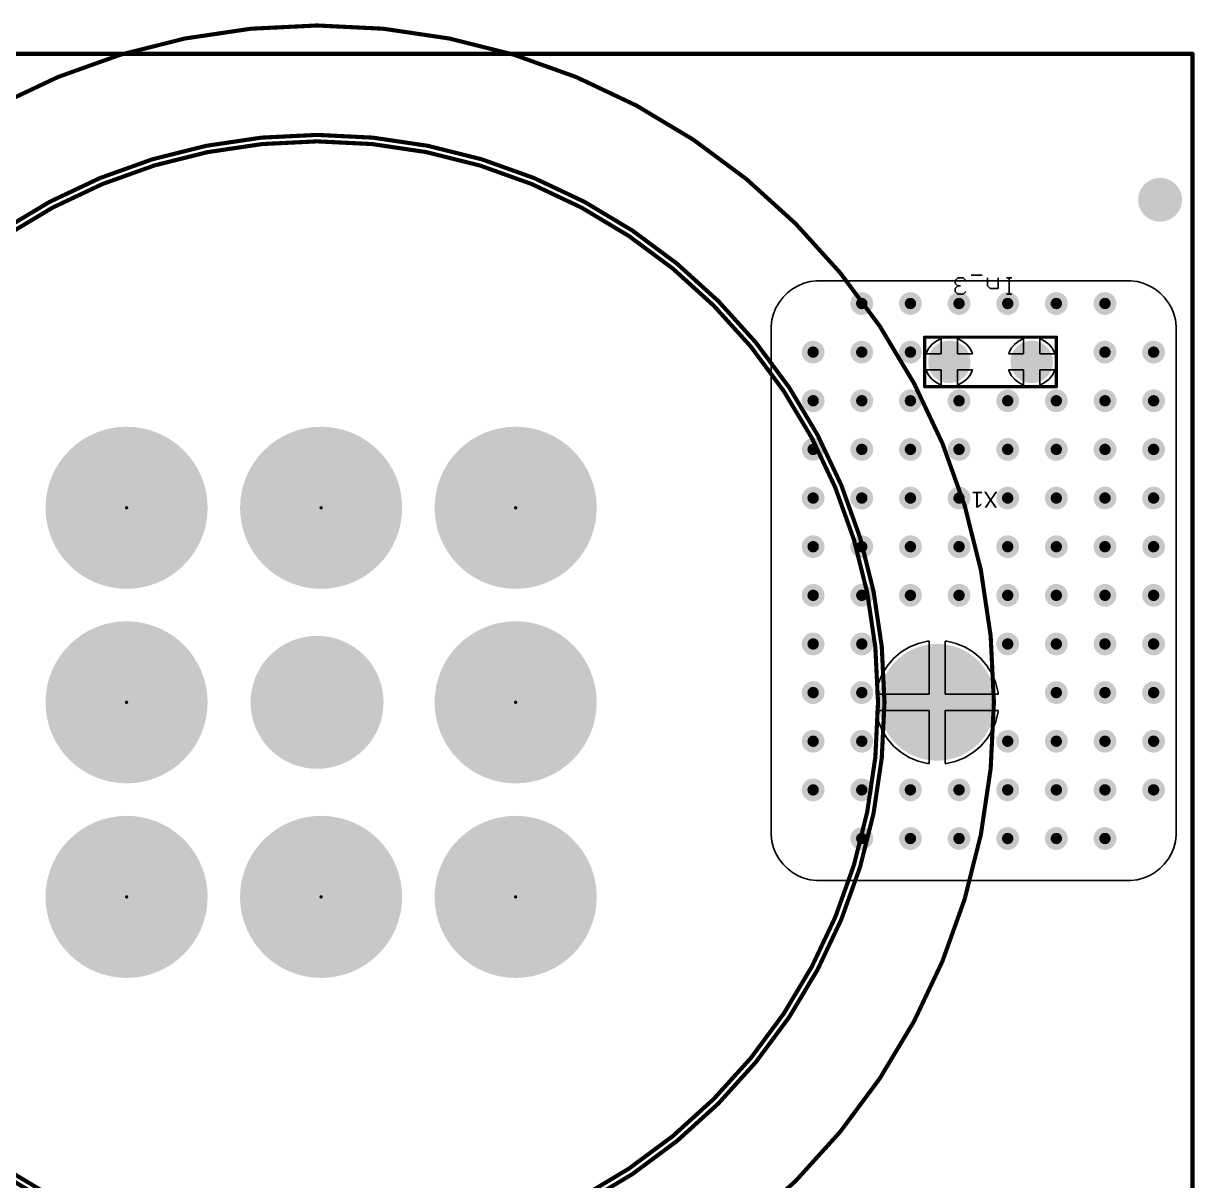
# Model space of a CAD drawing. Header units: millimetres. Extents: x 25 to 162, y 25 to 188.
# Drawn here: x 89.3 to 161.5, y 116.9 to 188.3 of the extents above; entities that cross this region are included whole.
import ezdxf

# ---------------------------------------------------------------- set-up
doc = ezdxf.new("R2010")
doc.units = ezdxf.units.MM
for name, color, linetype in [('BottomLayer', 5, 'Continuous'), ('BottomSolder', 6, 'Continuous'), ('Mechanical1', 6, 'Continuous'), ('Mechanical13', 56, 'Continuous'), ('Mechanical15', 56, 'Continuous'), ('MultiLayer', 9, 'Continuous'), ('PadHoleLayer', 156, 'Continuous'), ('TopLayer', 1, 'Continuous'), ('TopOverlay', 2, 'Continuous'), ('TopSolder', 216, 'Continuous'), ('ViaHoleLayer', 16, 'Continuous')]:
    doc.layers.add(name, color=color, linetype=linetype)

# ---------------------------------------------------------------- blocks, each defined once
blk = doc.blocks.new('63849_1___________154719_1__46')
at = {"layer": 'BottomLayer', "const_width": 1.206}
for points in [[(-0.603, 0, 1), (0.603, 0, 1)], [(4.477, 0, 1), (5.683, 0, 1)]]:
    blk.add_lwpolyline(points, format="xyb", close=True, dxfattribs=at)
at = {"layer": 'BottomSolder', "const_width": 1.308}
for points in [[(-0.654, 0, 1), (0.654, 0, 1)], [(4.426, 0, 1), (5.734, 0, 1)]]:
    blk.add_lwpolyline(points, format="xyb", close=True, dxfattribs=at)
at = {"layer": 'MultiLayer', "const_width": 1.206}
for points in [[(-0.603, 0, 1), (0.603, 0, 1)], [(4.477, 0, 1), (5.683, 0, 1)]]:
    blk.add_lwpolyline(points, format="xyb", close=True, dxfattribs=at)
at = {"layer": 'PadHoleLayer', "const_width": 0.75}
for points in [[(-0.375, 0, 1), (0.375, 0, 1)], [(4.705, 0, 1), (5.455, 0, 1)]]:
    blk.add_lwpolyline(points, format="xyb", close=True, dxfattribs=at)
at = {"layer": 'TopLayer', "const_width": 1.206}
for points in [[(-0.603, 0, 1), (0.603, 0, 1)], [(4.477, 0, 1), (5.683, 0, 1)]]:
    blk.add_lwpolyline(points, format="xyb", close=True, dxfattribs=at)
at = {"layer": 'TopOverlay', "const_width": 0.203}
for points in [[(6.604, 1.524), (-1.524, 1.524)], [(-1.524, 1.524), (-1.524, -1.524)], [(6.604, 1.524), (6.604, -1.524)], [(6.604, -1.524), (-1.524, -1.524)]]:
    blk.add_lwpolyline(points, dxfattribs=at)
at = {"layer": 'TopOverlay', "const_width": 0.102}
for points in [[(-1.575, 1.524, 1), (-1.473, 1.524, 1)], [(-1.575, 1.524, 1), (-1.473, 1.524, 1)], [(6.553, 1.524, 1), (6.655, 1.524, 1)], [(6.553, 1.524, 1), (6.655, 1.524, 1)], [(-1.575, -1.524, 1), (-1.473, -1.524, 1)], [(-1.575, -1.524, 1), (-1.473, -1.524, 1)], [(6.553, -1.524, 1), (6.655, -1.524, 1)], [(6.553, -1.524, 1), (6.655, -1.524, 1)]]:
    blk.add_lwpolyline(points, format="xyb", close=True, dxfattribs=at)
at = {"layer": 'TopSolder', "const_width": 1.308}
for points in [[(-0.654, 0, 1), (0.654, 0, 1)], [(4.426, 0, 1), (5.734, 0, 1)]]:
    blk.add_lwpolyline(points, format="xyb", close=True, dxfattribs=at)
blk = doc.blocks.new('DROSS__500_125_UH_30_A_AMAK_671111_034_52')
at = {"layer": 'BottomLayer'}
for points, const_width in [([(36.25, 0, 1), (40.25, 0, 1)], 4), ([(-1.75, 0, 1), (1.75, 0, 1)], 3.5)]:
    blk.add_lwpolyline(points, format="xyb", close=True, dxfattribs=dict(at, const_width=const_width))
at = {"layer": 'BottomSolder'}
for points, const_width in [([(25.949, 12, 1), (26.051, 12, 1)], 0.102), ([(37.949, 12, 1), (38.051, 12, 1)], 0.102), ([(49.949, 12, 1), (50.051, 12, 1)], 0.102), ([(36.199, 0, 1), (40.301, 0, 1)], 4.102), ([(-1.801, 0, 1), (1.801, 0, 1)], 3.602), ([(25.949, 0, 1), (26.051, 0, 1)], 0.102), ([(49.949, 0, 1), (50.051, 0, 1)], 0.102), ([(25.949, -12, 1), (26.051, -12, 1)], 0.102), ([(37.949, -12, 1), (38.051, -12, 1)], 0.102), ([(49.949, -12, 1), (50.051, -12, 1)], 0.102)]:
    blk.add_lwpolyline(points, format="xyb", close=True, dxfattribs=dict(at, const_width=const_width))
at = {"layer": 'Mechanical13'}
for points, const_width in [([(72.852, 0, 1), (3.648, 0, 1)], 0.254), ([(3.584, 0, 1), (3.711, 0, 1)], 0.127)]:
    blk.add_lwpolyline(points, format="xyb", close=True, dxfattribs=dict(at, const_width=const_width))
at = {"layer": 'Mechanical15'}
for points, const_width in [([(80, 0, 1), (-3.5, 0, 1)], 0.254), ([(-3.564, 0, 1), (-3.437, 0, 1)], 0.127)]:
    blk.add_lwpolyline(points, format="xyb", close=True, dxfattribs=dict(at, const_width=const_width))
at = {"layer": 'MultiLayer'}
for points, const_width in [([(36.25, 0, 1), (40.25, 0, 1)], 4), ([(-1.75, 0, 1), (1.75, 0, 1)], 3.5)]:
    blk.add_lwpolyline(points, format="xyb", close=True, dxfattribs=dict(at, const_width=const_width))
at = {"layer": 'PadHoleLayer'}
for points, const_width in [([(23.5, 12, 1), (28.5, 12, 1)], 5), ([(35.5, 12, 1), (40.5, 12, 1)], 5), ([(47.5, 12, 1), (52.5, 12, 1)], 5), ([(23.5, 0, 1), (28.5, 0, 1)], 5), ([(47.5, 0, 1), (52.5, 0, 1)], 5), ([(36.75, 0, 1), (39.75, 0, 1)], 3), ([(-1.25, 0, 1), (1.25, 0, 1)], 2.5), ([(23.5, -12, 1), (28.5, -12, 1)], 5), ([(35.5, -12, 1), (40.5, -12, 1)], 5), ([(47.5, -12, 1), (52.5, -12, 1)], 5)]:
    blk.add_lwpolyline(points, format="xyb", close=True, dxfattribs=dict(at, const_width=const_width))
at = {"layer": 'TopLayer'}
for points, const_width in [([(36.25, 0, 1), (40.25, 0, 1)], 4), ([(-1.75, 0, 1), (1.75, 0, 1)], 3.5)]:
    blk.add_lwpolyline(points, format="xyb", close=True, dxfattribs=dict(at, const_width=const_width))
at = {"layer": 'TopOverlay'}
for points, const_width in [([(73.251, 0, 1), (3.249, 0, 1)], 0.254), ([(3.186, 0, 1), (3.313, 0, 1)], 0.127)]:
    blk.add_lwpolyline(points, format="xyb", close=True, dxfattribs=dict(at, const_width=const_width))
at = {"layer": 'TopSolder'}
for points, const_width in [([(25.949, 12, 1), (26.051, 12, 1)], 0.102), ([(37.949, 12, 1), (38.051, 12, 1)], 0.102), ([(49.949, 12, 1), (50.051, 12, 1)], 0.102), ([(36.199, 0, 1), (40.301, 0, 1)], 4.102), ([(-1.801, 0, 1), (1.801, 0, 1)], 3.602), ([(25.949, 0, 1), (26.051, 0, 1)], 0.102), ([(49.949, 0, 1), (50.051, 0, 1)], 0.102), ([(25.949, -12, 1), (26.051, -12, 1)], 0.102), ([(37.949, -12, 1), (38.051, -12, 1)], 0.102), ([(49.949, -12, 1), (50.051, -12, 1)], 0.102)]:
    blk.add_lwpolyline(points, format="xyb", close=True, dxfattribs=dict(at, const_width=const_width))

msp = doc.modelspace()

# ---------------------------------------------------------------- linework, layer by layer
at = {"layer": 'BottomLayer'}
for p, q in [((136.73, 171.9), (137.07, 172.096)), ((137.07, 172.096), (137.434, 172.247)), ((137.434, 172.247), (137.813, 172.349)), ((137.813, 172.349), (138.203, 172.4)), ((138.203, 172.4), (138.4, 172.4)), ((138.4, 172.4), (157.4, 172.4)), ((157.4, 172.4), (157.4, 172.4)), ((157.4, 172.4), (157.4, 172.4)), ((157.4, 172.4), (157.597, 172.4)), ((157.597, 172.4), (157.987, 172.349)), ((157.987, 172.349), (158.366, 172.247)), ((158.366, 172.247), (158.73, 172.096)), ((158.73, 172.096), (159.07, 171.9)), ((135.9, 171.07), (136.14, 171.382)), ((136.14, 171.382), (136.418, 171.66)), ((136.418, 171.66), (136.73, 171.9)), ((159.07, 171.9), (159.382, 171.66)), ((159.382, 171.66), (159.66, 171.382)), ((159.66, 171.382), (159.9, 171.07)), ((135.553, 170.366), (135.704, 170.73)), ((135.704, 170.73), (135.9, 171.07)), ((159.9, 171.07), (160.096, 170.73)), ((160.096, 170.73), (160.247, 170.366)), ((135.4, 169.597), (135.451, 169.987)), ((135.451, 169.987), (135.553, 170.366)), ((160.247, 170.366), (160.349, 169.987)), ((160.349, 169.987), (160.4, 169.597)), ((135.4, 169.4), (135.4, 169.597)), ((135.4, 138.4), (135.4, 169.4)), ((135.4, 169.4), (135.4, 169.4)), ((135.4, 169.4), (135.4, 169.4)), ((160.4, 169.597), (160.4, 169.4)), ((160.4, 169.4), (160.4, 138.4)), ((135.4, 138.203), (135.4, 138.4)), ((135.451, 137.813), (135.4, 138.203)), ((160.4, 138.203), (160.349, 137.813)), ((160.4, 138.4), (160.4, 138.4)), ((160.4, 138.4), (160.4, 138.203)), ((135.553, 137.434), (135.451, 137.813)), ((135.704, 137.07), (135.553, 137.434)), ((160.247, 137.434), (160.096, 137.07)), ((160.349, 137.813), (160.247, 137.434)), ((135.9, 136.73), (135.704, 137.07)), ((136.14, 136.418), (135.9, 136.73)), ((159.9, 136.73), (159.66, 136.418)), ((160.096, 137.07), (159.9, 136.73)), ((136.418, 136.14), (136.14, 136.418)), ((136.73, 135.9), (136.418, 136.14)), ((137.07, 135.704), (136.73, 135.9)), ((159.07, 135.9), (158.73, 135.704)), ((159.382, 136.14), (159.07, 135.9)), ((159.66, 136.418), (159.382, 136.14)), ((137.434, 135.553), (137.07, 135.704)), ((137.813, 135.451), (137.434, 135.553)), ((138.203, 135.4), (137.813, 135.451)), ((138.4, 135.4), (138.203, 135.4)), ((157.4, 135.4), (138.4, 135.4)), ((138.4, 135.4), (138.4, 135.4)), ((157.597, 135.4), (157.4, 135.4)), ((157.987, 135.451), (157.597, 135.4)), ((158.366, 135.553), (157.987, 135.451)), ((158.73, 135.704), (158.366, 135.553))]:
    msp.add_line(p, q, dxfattribs=at)
for points, const_width in [([(158.775, 177.4, 1), (160.025, 177.4, 1)], 1.25), ([(140.7, 171, 1), (141.3, 171, 1)], 0.6), ([(143.7, 171, 1), (144.3, 171, 1)], 0.6), ([(146.7, 171, 1), (147.3, 171, 1)], 0.6), ([(149.7, 171, 1), (150.3, 171, 1)], 0.6), ([(152.7, 171, 1), (153.3, 171, 1)], 0.6), ([(155.7, 171, 1), (156.3, 171, 1)], 0.6), ([(137.7, 168, 1), (138.3, 168, 1)], 0.6), ([(140.7, 168, 1), (141.3, 168, 1)], 0.6), ([(143.7, 168, 1), (144.3, 168, 1)], 0.6), ([(155.7, 168, 1), (156.3, 168, 1)], 0.6), ([(158.7, 168, 1), (159.3, 168, 1)], 0.6), ([(137.7, 165, 1), (138.3, 165, 1)], 0.6), ([(140.7, 165, 1), (141.3, 165, 1)], 0.6), ([(143.7, 165, 1), (144.3, 165, 1)], 0.6), ([(146.7, 165, 1), (147.3, 165, 1)], 0.6), ([(149.7, 165, 1), (150.3, 165, 1)], 0.6), ([(152.7, 165, 1), (153.3, 165, 1)], 0.6), ([(155.7, 165, 1), (156.3, 165, 1)], 0.6), ([(158.7, 165, 1), (159.3, 165, 1)], 0.6), ([(137.7, 162, 1), (138.3, 162, 1)], 0.6), ([(140.7, 162, 1), (141.3, 162, 1)], 0.6), ([(143.7, 162, 1), (144.3, 162, 1)], 0.6), ([(146.7, 162, 1), (147.3, 162, 1)], 0.6), ([(149.7, 162, 1), (150.3, 162, 1)], 0.6), ([(152.7, 162, 1), (153.3, 162, 1)], 0.6), ([(155.7, 162, 1), (156.3, 162, 1)], 0.6), ([(158.7, 162, 1), (159.3, 162, 1)], 0.6), ([(137.7, 159, 1), (138.3, 159, 1)], 0.6), ([(140.7, 159, 1), (141.3, 159, 1)], 0.6), ([(143.7, 159, 1), (144.3, 159, 1)], 0.6), ([(146.7, 159, 1), (147.3, 159, 1)], 0.6), ([(149.7, 159, 1), (150.3, 159, 1)], 0.6), ([(152.7, 159, 1), (153.3, 159, 1)], 0.6), ([(155.7, 159, 1), (156.3, 159, 1)], 0.6), ([(158.7, 159, 1), (159.3, 159, 1)], 0.6), ([(137.7, 156, 1), (138.3, 156, 1)], 0.6), ([(140.7, 156, 1), (141.3, 156, 1)], 0.6), ([(143.7, 156, 1), (144.3, 156, 1)], 0.6), ([(146.7, 156, 1), (147.3, 156, 1)], 0.6), ([(149.7, 156, 1), (150.3, 156, 1)], 0.6), ([(152.7, 156, 1), (153.3, 156, 1)], 0.6), ([(155.7, 156, 1), (156.3, 156, 1)], 0.6), ([(158.7, 156, 1), (159.3, 156, 1)], 0.6), ([(137.7, 153, 1), (138.3, 153, 1)], 0.6), ([(140.7, 153, 1), (141.3, 153, 1)], 0.6), ([(143.7, 153, 1), (144.3, 153, 1)], 0.6), ([(146.7, 153, 1), (147.3, 153, 1)], 0.6), ([(149.7, 153, 1), (150.3, 153, 1)], 0.6), ([(152.7, 153, 1), (153.3, 153, 1)], 0.6), ([(155.7, 153, 1), (156.3, 153, 1)], 0.6), ([(158.7, 153, 1), (159.3, 153, 1)], 0.6), ([(137.7, 150, 1), (138.3, 150, 1)], 0.6), ([(140.7, 150, 1), (141.3, 150, 1)], 0.6), ([(149.7, 150, 1), (150.3, 150, 1)], 0.6), ([(152.7, 150, 1), (153.3, 150, 1)], 0.6), ([(155.7, 150, 1), (156.3, 150, 1)], 0.6), ([(158.7, 150, 1), (159.3, 150, 1)], 0.6), ([(137.7, 147, 1), (138.3, 147, 1)], 0.6), ([(140.7, 147, 1), (141.3, 147, 1)], 0.6), ([(152.7, 147, 1), (153.3, 147, 1)], 0.6), ([(155.7, 147, 1), (156.3, 147, 1)], 0.6), ([(158.7, 147, 1), (159.3, 147, 1)], 0.6), ([(137.7, 144, 1), (138.3, 144, 1)], 0.6), ([(140.7, 144, 1), (141.3, 144, 1)], 0.6), ([(149.7, 144, 1), (150.3, 144, 1)], 0.6), ([(152.7, 144, 1), (153.3, 144, 1)], 0.6), ([(155.7, 144, 1), (156.3, 144, 1)], 0.6), ([(158.7, 144, 1), (159.3, 144, 1)], 0.6), ([(137.7, 141, 1), (138.3, 141, 1)], 0.6), ([(140.7, 141, 1), (141.3, 141, 1)], 0.6), ([(143.7, 141, 1), (144.3, 141, 1)], 0.6), ([(146.7, 141, 1), (147.3, 141, 1)], 0.6), ([(149.7, 141, 1), (150.3, 141, 1)], 0.6), ([(152.7, 141, 1), (153.3, 141, 1)], 0.6), ([(155.7, 141, 1), (156.3, 141, 1)], 0.6), ([(158.7, 141, 1), (159.3, 141, 1)], 0.6), ([(140.7, 138, 1), (141.3, 138, 1)], 0.6), ([(143.7, 138, 1), (144.3, 138, 1)], 0.6), ([(146.7, 138, 1), (147.3, 138, 1)], 0.6), ([(149.7, 138, 1), (150.3, 138, 1)], 0.6), ([(152.7, 138, 1), (153.3, 138, 1)], 0.6), ([(155.7, 138, 1), (156.3, 138, 1)], 0.6)]:
    msp.add_lwpolyline(points, format="xyb", close=True, dxfattribs=dict(at, const_width=const_width))
at = {"layer": 'BottomSolder'}
for points, const_width in [([(158.724, 177.4, 1), (160.076, 177.4, 1)], 1.352), ([(140.649, 171, 1), (141.351, 171, 1)], 0.702), ([(143.649, 171, 1), (144.351, 171, 1)], 0.702), ([(146.649, 171, 1), (147.351, 171, 1)], 0.702), ([(149.649, 171, 1), (150.351, 171, 1)], 0.702), ([(152.649, 171, 1), (153.351, 171, 1)], 0.702), ([(155.649, 171, 1), (156.351, 171, 1)], 0.702), ([(137.649, 168, 1), (138.351, 168, 1)], 0.702), ([(140.649, 168, 1), (141.351, 168, 1)], 0.702), ([(143.649, 168, 1), (144.351, 168, 1)], 0.702), ([(155.649, 168, 1), (156.351, 168, 1)], 0.702), ([(158.649, 168, 1), (159.351, 168, 1)], 0.702), ([(137.649, 165, 1), (138.351, 165, 1)], 0.702), ([(140.649, 165, 1), (141.351, 165, 1)], 0.702), ([(143.649, 165, 1), (144.351, 165, 1)], 0.702), ([(146.649, 165, 1), (147.351, 165, 1)], 0.702), ([(149.649, 165, 1), (150.351, 165, 1)], 0.702), ([(152.649, 165, 1), (153.351, 165, 1)], 0.702), ([(155.649, 165, 1), (156.351, 165, 1)], 0.702), ([(158.649, 165, 1), (159.351, 165, 1)], 0.702), ([(137.649, 162, 1), (138.351, 162, 1)], 0.702), ([(140.649, 162, 1), (141.351, 162, 1)], 0.702), ([(143.649, 162, 1), (144.351, 162, 1)], 0.702), ([(146.649, 162, 1), (147.351, 162, 1)], 0.702), ([(149.649, 162, 1), (150.351, 162, 1)], 0.702), ([(152.649, 162, 1), (153.351, 162, 1)], 0.702), ([(155.649, 162, 1), (156.351, 162, 1)], 0.702), ([(158.649, 162, 1), (159.351, 162, 1)], 0.702), ([(137.649, 159, 1), (138.351, 159, 1)], 0.702), ([(140.649, 159, 1), (141.351, 159, 1)], 0.702), ([(143.649, 159, 1), (144.351, 159, 1)], 0.702), ([(146.649, 159, 1), (147.351, 159, 1)], 0.702), ([(149.649, 159, 1), (150.351, 159, 1)], 0.702), ([(152.649, 159, 1), (153.351, 159, 1)], 0.702), ([(155.649, 159, 1), (156.351, 159, 1)], 0.702), ([(158.649, 159, 1), (159.351, 159, 1)], 0.702), ([(137.649, 156, 1), (138.351, 156, 1)], 0.702), ([(140.649, 156, 1), (141.351, 156, 1)], 0.702), ([(143.649, 156, 1), (144.351, 156, 1)], 0.702), ([(146.649, 156, 1), (147.351, 156, 1)], 0.702), ([(149.649, 156, 1), (150.351, 156, 1)], 0.702), ([(152.649, 156, 1), (153.351, 156, 1)], 0.702), ([(155.649, 156, 1), (156.351, 156, 1)], 0.702), ([(158.649, 156, 1), (159.351, 156, 1)], 0.702), ([(137.649, 153, 1), (138.351, 153, 1)], 0.702), ([(140.649, 153, 1), (141.351, 153, 1)], 0.702), ([(143.649, 153, 1), (144.351, 153, 1)], 0.702), ([(146.649, 153, 1), (147.351, 153, 1)], 0.702), ([(149.649, 153, 1), (150.351, 153, 1)], 0.702), ([(152.649, 153, 1), (153.351, 153, 1)], 0.702), ([(155.649, 153, 1), (156.351, 153, 1)], 0.702), ([(158.649, 153, 1), (159.351, 153, 1)], 0.702), ([(137.649, 150, 1), (138.351, 150, 1)], 0.702), ([(140.649, 150, 1), (141.351, 150, 1)], 0.702), ([(149.649, 150, 1), (150.351, 150, 1)], 0.702), ([(152.649, 150, 1), (153.351, 150, 1)], 0.702), ([(155.649, 150, 1), (156.351, 150, 1)], 0.702), ([(158.649, 150, 1), (159.351, 150, 1)], 0.702), ([(137.649, 147, 1), (138.351, 147, 1)], 0.702), ([(140.649, 147, 1), (141.351, 147, 1)], 0.702), ([(152.649, 147, 1), (153.351, 147, 1)], 0.702), ([(155.649, 147, 1), (156.351, 147, 1)], 0.702), ([(158.649, 147, 1), (159.351, 147, 1)], 0.702), ([(137.649, 144, 1), (138.351, 144, 1)], 0.702), ([(140.649, 144, 1), (141.351, 144, 1)], 0.702), ([(149.649, 144, 1), (150.351, 144, 1)], 0.702), ([(152.649, 144, 1), (153.351, 144, 1)], 0.702), ([(155.649, 144, 1), (156.351, 144, 1)], 0.702), ([(158.649, 144, 1), (159.351, 144, 1)], 0.702), ([(137.649, 141, 1), (138.351, 141, 1)], 0.702), ([(140.649, 141, 1), (141.351, 141, 1)], 0.702), ([(143.649, 141, 1), (144.351, 141, 1)], 0.702), ([(146.649, 141, 1), (147.351, 141, 1)], 0.702), ([(149.649, 141, 1), (150.351, 141, 1)], 0.702), ([(152.649, 141, 1), (153.351, 141, 1)], 0.702), ([(155.649, 141, 1), (156.351, 141, 1)], 0.702), ([(158.649, 141, 1), (159.351, 141, 1)], 0.702), ([(140.649, 138, 1), (141.351, 138, 1)], 0.702), ([(143.649, 138, 1), (144.351, 138, 1)], 0.702), ([(146.649, 138, 1), (147.351, 138, 1)], 0.702), ([(149.649, 138, 1), (150.351, 138, 1)], 0.702), ([(152.649, 138, 1), (153.351, 138, 1)], 0.702), ([(155.649, 138, 1), (156.351, 138, 1)], 0.702)]:
    msp.add_lwpolyline(points, format="xyb", close=True, dxfattribs=dict(at, const_width=const_width))
at = {"layer": 'Mechanical1', "const_width": 0.254}
for points in [[(25.4, 186.4), (161.4, 186.4)], [(161.4, 30.4), (161.4, 186.4)]]:
    msp.add_lwpolyline(points, dxfattribs=at)
at = {"layer": 'Mechanical1', "const_width": 0.127}
msp.add_lwpolyline([(161.336, 186.4, 1), (161.463, 186.4, 1)], format="xyb", close=True, dxfattribs=at)
msp.add_lwpolyline([(161.336, 186.4, 1), (161.463, 186.4, 1)], format="xyb", close=True, dxfattribs=at)
at = {"layer": 'MultiLayer'}
for points, const_width in [([(158.775, 177.4, 1), (160.025, 177.4, 1)], 1.25), ([(140.7, 171, 1), (141.3, 171, 1)], 0.6), ([(143.7, 171, 1), (144.3, 171, 1)], 0.6), ([(146.7, 171, 1), (147.3, 171, 1)], 0.6), ([(149.7, 171, 1), (150.3, 171, 1)], 0.6), ([(152.7, 171, 1), (153.3, 171, 1)], 0.6), ([(155.7, 171, 1), (156.3, 171, 1)], 0.6), ([(137.7, 168, 1), (138.3, 168, 1)], 0.6), ([(140.7, 168, 1), (141.3, 168, 1)], 0.6), ([(143.7, 168, 1), (144.3, 168, 1)], 0.6), ([(155.7, 168, 1), (156.3, 168, 1)], 0.6), ([(158.7, 168, 1), (159.3, 168, 1)], 0.6), ([(137.7, 165, 1), (138.3, 165, 1)], 0.6), ([(140.7, 165, 1), (141.3, 165, 1)], 0.6), ([(143.7, 165, 1), (144.3, 165, 1)], 0.6), ([(146.7, 165, 1), (147.3, 165, 1)], 0.6), ([(149.7, 165, 1), (150.3, 165, 1)], 0.6), ([(152.7, 165, 1), (153.3, 165, 1)], 0.6), ([(155.7, 165, 1), (156.3, 165, 1)], 0.6), ([(158.7, 165, 1), (159.3, 165, 1)], 0.6), ([(137.7, 162, 1), (138.3, 162, 1)], 0.6), ([(140.7, 162, 1), (141.3, 162, 1)], 0.6), ([(143.7, 162, 1), (144.3, 162, 1)], 0.6), ([(146.7, 162, 1), (147.3, 162, 1)], 0.6), ([(149.7, 162, 1), (150.3, 162, 1)], 0.6), ([(152.7, 162, 1), (153.3, 162, 1)], 0.6), ([(155.7, 162, 1), (156.3, 162, 1)], 0.6), ([(158.7, 162, 1), (159.3, 162, 1)], 0.6), ([(137.7, 159, 1), (138.3, 159, 1)], 0.6), ([(140.7, 159, 1), (141.3, 159, 1)], 0.6), ([(143.7, 159, 1), (144.3, 159, 1)], 0.6), ([(146.7, 159, 1), (147.3, 159, 1)], 0.6), ([(149.7, 159, 1), (150.3, 159, 1)], 0.6), ([(152.7, 159, 1), (153.3, 159, 1)], 0.6), ([(155.7, 159, 1), (156.3, 159, 1)], 0.6), ([(158.7, 159, 1), (159.3, 159, 1)], 0.6), ([(137.7, 156, 1), (138.3, 156, 1)], 0.6), ([(140.7, 156, 1), (141.3, 156, 1)], 0.6), ([(143.7, 156, 1), (144.3, 156, 1)], 0.6), ([(146.7, 156, 1), (147.3, 156, 1)], 0.6), ([(149.7, 156, 1), (150.3, 156, 1)], 0.6), ([(152.7, 156, 1), (153.3, 156, 1)], 0.6), ([(155.7, 156, 1), (156.3, 156, 1)], 0.6), ([(158.7, 156, 1), (159.3, 156, 1)], 0.6), ([(137.7, 153, 1), (138.3, 153, 1)], 0.6), ([(140.7, 153, 1), (141.3, 153, 1)], 0.6), ([(143.7, 153, 1), (144.3, 153, 1)], 0.6), ([(146.7, 153, 1), (147.3, 153, 1)], 0.6), ([(149.7, 153, 1), (150.3, 153, 1)], 0.6), ([(152.7, 153, 1), (153.3, 153, 1)], 0.6), ([(155.7, 153, 1), (156.3, 153, 1)], 0.6), ([(158.7, 153, 1), (159.3, 153, 1)], 0.6), ([(137.7, 150, 1), (138.3, 150, 1)], 0.6), ([(140.7, 150, 1), (141.3, 150, 1)], 0.6), ([(149.7, 150, 1), (150.3, 150, 1)], 0.6), ([(152.7, 150, 1), (153.3, 150, 1)], 0.6), ([(155.7, 150, 1), (156.3, 150, 1)], 0.6), ([(158.7, 150, 1), (159.3, 150, 1)], 0.6), ([(137.7, 147, 1), (138.3, 147, 1)], 0.6), ([(140.7, 147, 1), (141.3, 147, 1)], 0.6), ([(152.7, 147, 1), (153.3, 147, 1)], 0.6), ([(155.7, 147, 1), (156.3, 147, 1)], 0.6), ([(158.7, 147, 1), (159.3, 147, 1)], 0.6), ([(137.7, 144, 1), (138.3, 144, 1)], 0.6), ([(140.7, 144, 1), (141.3, 144, 1)], 0.6), ([(149.7, 144, 1), (150.3, 144, 1)], 0.6), ([(152.7, 144, 1), (153.3, 144, 1)], 0.6), ([(155.7, 144, 1), (156.3, 144, 1)], 0.6), ([(158.7, 144, 1), (159.3, 144, 1)], 0.6), ([(137.7, 141, 1), (138.3, 141, 1)], 0.6), ([(140.7, 141, 1), (141.3, 141, 1)], 0.6), ([(143.7, 141, 1), (144.3, 141, 1)], 0.6), ([(146.7, 141, 1), (147.3, 141, 1)], 0.6), ([(149.7, 141, 1), (150.3, 141, 1)], 0.6), ([(152.7, 141, 1), (153.3, 141, 1)], 0.6), ([(155.7, 141, 1), (156.3, 141, 1)], 0.6), ([(158.7, 141, 1), (159.3, 141, 1)], 0.6), ([(140.7, 138, 1), (141.3, 138, 1)], 0.6), ([(143.7, 138, 1), (144.3, 138, 1)], 0.6), ([(146.7, 138, 1), (147.3, 138, 1)], 0.6), ([(149.7, 138, 1), (150.3, 138, 1)], 0.6), ([(152.7, 138, 1), (153.3, 138, 1)], 0.6), ([(155.7, 138, 1), (156.3, 138, 1)], 0.6)]:
    msp.add_lwpolyline(points, format="xyb", close=True, dxfattribs=dict(at, const_width=const_width))
at = {"layer": 'TopLayer'}
for p, q in [((136.73, 171.9), (137.07, 172.096)), ((137.07, 172.096), (137.434, 172.247)), ((137.434, 172.247), (137.813, 172.349)), ((137.813, 172.349), (138.203, 172.4)), ((138.203, 172.4), (138.4, 172.4)), ((138.4, 172.4), (157.4, 172.4)), ((157.4, 172.4), (157.4, 172.4)), ((157.4, 172.4), (157.4, 172.4)), ((157.4, 172.4), (157.597, 172.4)), ((157.597, 172.4), (157.987, 172.349)), ((157.987, 172.349), (158.366, 172.247)), ((158.366, 172.247), (158.73, 172.096)), ((158.73, 172.096), (159.07, 171.9)), ((135.9, 171.07), (136.14, 171.382)), ((136.14, 171.382), (136.418, 171.66)), ((136.418, 171.66), (136.73, 171.9)), ((159.07, 171.9), (159.382, 171.66)), ((159.382, 171.66), (159.66, 171.382)), ((159.66, 171.382), (159.9, 171.07)), ((135.553, 170.366), (135.704, 170.73)), ((135.704, 170.73), (135.9, 171.07)), ((159.9, 171.07), (160.096, 170.73)), ((160.096, 170.73), (160.247, 170.366)), ((135.4, 169.597), (135.451, 169.987)), ((135.451, 169.987), (135.553, 170.366)), ((160.247, 170.366), (160.349, 169.987)), ((160.349, 169.987), (160.4, 169.597)), ((135.4, 169.4), (135.4, 169.597)), ((135.4, 138.4), (135.4, 169.4)), ((160.4, 169.597), (160.4, 169.4)), ((160.4, 169.4), (160.4, 138.4)), ((145.33, 168.47), (145.141, 168.241)), ((145.559, 168.659), (145.33, 168.47)), ((145.821, 168.799), (145.559, 168.659)), ((145.9, 168.823), (145.821, 168.799)), ((145.9, 167.9), (145.9, 168.823)), ((146.979, 168.799), (146.9, 168.823)), ((146.9, 168.823), (146.9, 167.9)), ((147.241, 168.659), (146.979, 168.799)), ((147.47, 168.47), (147.241, 168.659)), ((147.659, 168.241), (147.47, 168.47)), ((150.41, 168.47), (150.221, 168.241)), ((150.639, 168.659), (150.41, 168.47)), ((150.901, 168.799), (150.639, 168.659)), ((150.98, 168.823), (150.901, 168.799)), ((150.98, 167.9), (150.98, 168.823)), ((152.059, 168.799), (151.98, 168.823)), ((151.98, 168.823), (151.98, 167.9)), ((152.321, 168.659), (152.059, 168.799)), ((152.55, 168.47), (152.321, 168.659)), ((152.739, 168.241), (152.55, 168.47)), ((145.001, 167.979), (144.977, 167.9)), ((144.977, 167.9), (145.9, 167.9)), ((145.141, 168.241), (145.001, 167.979)), ((146.9, 167.9), (147.823, 167.9)), ((147.799, 167.979), (147.659, 168.241)), ((147.823, 167.9), (147.799, 167.979)), ((150.081, 167.979), (150.057, 167.9)), ((150.057, 167.9), (150.98, 167.9)), ((150.221, 168.241), (150.081, 167.979)), ((151.98, 167.9), (152.903, 167.9)), ((152.879, 167.979), (152.739, 168.241)), ((152.903, 167.9), (152.879, 167.979)), ((145.9, 166.9), (144.977, 166.9)), ((144.977, 166.9), (145.001, 166.821)), ((145.9, 165.977), (145.9, 166.9)), ((147.823, 166.9), (146.9, 166.9)), ((146.9, 166.9), (146.9, 165.977)), ((147.799, 166.821), (147.823, 166.9)), ((150.98, 166.9), (150.057, 166.9)), ((150.057, 166.9), (150.081, 166.821)), ((150.98, 165.977), (150.98, 166.9)), ((152.903, 166.9), (151.98, 166.9)), ((151.98, 166.9), (151.98, 165.977)), ((152.879, 166.821), (152.903, 166.9)), ((145.001, 166.821), (145.141, 166.559)), ((145.141, 166.559), (145.33, 166.33)), ((145.33, 166.33), (145.559, 166.141)), ((147.241, 166.141), (147.47, 166.33)), ((147.47, 166.33), (147.659, 166.559)), ((147.659, 166.559), (147.799, 166.821)), ((150.081, 166.821), (150.221, 166.559)), ((150.221, 166.559), (150.41, 166.33)), ((150.41, 166.33), (150.639, 166.141)), ((152.321, 166.141), (152.55, 166.33)), ((152.55, 166.33), (152.739, 166.559)), ((152.739, 166.559), (152.879, 166.821)), ((145.559, 166.141), (145.821, 166.001)), ((145.821, 166.001), (145.9, 165.977)), ((146.9, 165.977), (146.979, 166.001)), ((146.979, 166.001), (147.241, 166.141)), ((150.639, 166.141), (150.901, 166.001)), ((150.901, 166.001), (150.98, 165.977)), ((151.98, 165.977), (152.059, 166.001)), ((152.059, 166.001), (152.321, 166.141)), ((143.92, 149.796), (143.41, 149.484)), ((144.472, 150.025), (143.92, 149.796)), ((145.054, 150.165), (144.472, 150.025)), ((145.15, 150.172), (145.054, 150.165)), ((145.15, 146.9), (145.15, 150.172)), ((146.246, 150.165), (146.15, 150.172)), ((146.15, 150.172), (146.15, 146.9)), ((146.828, 150.025), (146.246, 150.165)), ((147.381, 149.796), (146.828, 150.025)), ((147.89, 149.484), (147.381, 149.796)), ((142.955, 149.095), (142.566, 148.64)), ((143.41, 149.484), (142.955, 149.095)), ((148.345, 149.095), (147.89, 149.484)), ((148.734, 148.64), (148.345, 149.095)), ((142.254, 148.13), (142.025, 147.578)), ((142.566, 148.64), (142.254, 148.13)), ((149.046, 148.13), (148.734, 148.64)), ((149.275, 147.578), (149.046, 148.13)), ((142.025, 147.578), (141.885, 146.996)), ((149.415, 146.996), (149.275, 147.578)), ((141.885, 146.996), (141.878, 146.9)), ((141.878, 146.9), (145.15, 146.9)), ((146.15, 146.9), (149.422, 146.9)), ((149.422, 146.9), (149.415, 146.996)), ((145.15, 145.9), (141.878, 145.9)), ((141.878, 145.9), (141.885, 145.804)), ((141.885, 145.804), (142.025, 145.222)), ((142.025, 145.222), (142.254, 144.669)), ((145.15, 142.628), (145.15, 145.9)), ((149.422, 145.9), (146.15, 145.9)), ((146.15, 145.9), (146.15, 142.628)), ((149.046, 144.669), (149.275, 145.222)), ((149.275, 145.222), (149.415, 145.804)), ((149.415, 145.804), (149.422, 145.9)), ((142.254, 144.669), (142.566, 144.16)), ((148.734, 144.16), (149.046, 144.669)), ((142.566, 144.16), (142.955, 143.705)), ((148.345, 143.705), (148.734, 144.16)), ((142.955, 143.705), (143.41, 143.316)), ((143.41, 143.316), (143.92, 143.004)), ((147.381, 143.004), (147.89, 143.316)), ((147.89, 143.316), (148.345, 143.705)), ((143.92, 143.004), (144.472, 142.775)), ((144.472, 142.775), (145.054, 142.635)), ((145.054, 142.635), (145.15, 142.628)), ((146.15, 142.628), (146.246, 142.635)), ((146.246, 142.635), (146.828, 142.775)), ((146.828, 142.775), (147.381, 143.004)), ((135.4, 138.203), (135.4, 138.4)), ((135.451, 137.813), (135.4, 138.203)), ((160.4, 138.203), (160.349, 137.813)), ((160.4, 138.4), (160.4, 138.4)), ((160.4, 138.4), (160.4, 138.203)), ((135.553, 137.434), (135.451, 137.813)), ((135.704, 137.07), (135.553, 137.434)), ((160.247, 137.434), (160.096, 137.07)), ((160.349, 137.813), (160.247, 137.434)), ((135.9, 136.73), (135.704, 137.07)), ((136.14, 136.418), (135.9, 136.73)), ((159.9, 136.73), (159.66, 136.418)), ((160.096, 137.07), (159.9, 136.73)), ((136.418, 136.14), (136.14, 136.418)), ((136.73, 135.9), (136.418, 136.14)), ((137.07, 135.704), (136.73, 135.9)), ((159.07, 135.9), (158.73, 135.704)), ((159.382, 136.14), (159.07, 135.9)), ((159.66, 136.418), (159.382, 136.14)), ((137.434, 135.553), (137.07, 135.704)), ((137.813, 135.451), (137.434, 135.553)), ((138.203, 135.4), (137.813, 135.451)), ((138.4, 135.4), (138.203, 135.4)), ((157.4, 135.4), (138.4, 135.4)), ((138.4, 135.4), (138.4, 135.4)), ((157.597, 135.4), (157.4, 135.4)), ((157.987, 135.451), (157.597, 135.4)), ((158.366, 135.553), (157.987, 135.451)), ((158.73, 135.704), (158.366, 135.553))]:
    msp.add_line(p, q, dxfattribs=at)
for points, const_width in [([(158.775, 177.4, 1), (160.025, 177.4, 1)], 1.25), ([(140.7, 171, 1), (141.3, 171, 1)], 0.6), ([(143.7, 171, 1), (144.3, 171, 1)], 0.6), ([(146.7, 171, 1), (147.3, 171, 1)], 0.6), ([(149.7, 171, 1), (150.3, 171, 1)], 0.6), ([(152.7, 171, 1), (153.3, 171, 1)], 0.6), ([(155.7, 171, 1), (156.3, 171, 1)], 0.6), ([(137.7, 168, 1), (138.3, 168, 1)], 0.6), ([(140.7, 168, 1), (141.3, 168, 1)], 0.6), ([(143.7, 168, 1), (144.3, 168, 1)], 0.6), ([(155.7, 168, 1), (156.3, 168, 1)], 0.6), ([(158.7, 168, 1), (159.3, 168, 1)], 0.6), ([(137.7, 165, 1), (138.3, 165, 1)], 0.6), ([(140.7, 165, 1), (141.3, 165, 1)], 0.6), ([(143.7, 165, 1), (144.3, 165, 1)], 0.6), ([(146.7, 165, 1), (147.3, 165, 1)], 0.6), ([(149.7, 165, 1), (150.3, 165, 1)], 0.6), ([(152.7, 165, 1), (153.3, 165, 1)], 0.6), ([(155.7, 165, 1), (156.3, 165, 1)], 0.6), ([(158.7, 165, 1), (159.3, 165, 1)], 0.6), ([(137.7, 162, 1), (138.3, 162, 1)], 0.6), ([(140.7, 162, 1), (141.3, 162, 1)], 0.6), ([(143.7, 162, 1), (144.3, 162, 1)], 0.6), ([(146.7, 162, 1), (147.3, 162, 1)], 0.6), ([(149.7, 162, 1), (150.3, 162, 1)], 0.6), ([(152.7, 162, 1), (153.3, 162, 1)], 0.6), ([(155.7, 162, 1), (156.3, 162, 1)], 0.6), ([(158.7, 162, 1), (159.3, 162, 1)], 0.6), ([(137.7, 159, 1), (138.3, 159, 1)], 0.6), ([(140.7, 159, 1), (141.3, 159, 1)], 0.6), ([(143.7, 159, 1), (144.3, 159, 1)], 0.6), ([(146.7, 159, 1), (147.3, 159, 1)], 0.6), ([(149.7, 159, 1), (150.3, 159, 1)], 0.6), ([(152.7, 159, 1), (153.3, 159, 1)], 0.6), ([(155.7, 159, 1), (156.3, 159, 1)], 0.6), ([(158.7, 159, 1), (159.3, 159, 1)], 0.6), ([(137.7, 156, 1), (138.3, 156, 1)], 0.6), ([(140.7, 156, 1), (141.3, 156, 1)], 0.6), ([(143.7, 156, 1), (144.3, 156, 1)], 0.6), ([(146.7, 156, 1), (147.3, 156, 1)], 0.6), ([(149.7, 156, 1), (150.3, 156, 1)], 0.6), ([(152.7, 156, 1), (153.3, 156, 1)], 0.6), ([(155.7, 156, 1), (156.3, 156, 1)], 0.6), ([(158.7, 156, 1), (159.3, 156, 1)], 0.6), ([(137.7, 153, 1), (138.3, 153, 1)], 0.6), ([(140.7, 153, 1), (141.3, 153, 1)], 0.6), ([(143.7, 153, 1), (144.3, 153, 1)], 0.6), ([(146.7, 153, 1), (147.3, 153, 1)], 0.6), ([(149.7, 153, 1), (150.3, 153, 1)], 0.6), ([(152.7, 153, 1), (153.3, 153, 1)], 0.6), ([(155.7, 153, 1), (156.3, 153, 1)], 0.6), ([(158.7, 153, 1), (159.3, 153, 1)], 0.6), ([(137.7, 150, 1), (138.3, 150, 1)], 0.6), ([(140.7, 150, 1), (141.3, 150, 1)], 0.6), ([(149.7, 150, 1), (150.3, 150, 1)], 0.6), ([(152.7, 150, 1), (153.3, 150, 1)], 0.6), ([(155.7, 150, 1), (156.3, 150, 1)], 0.6), ([(158.7, 150, 1), (159.3, 150, 1)], 0.6), ([(137.7, 147, 1), (138.3, 147, 1)], 0.6), ([(140.7, 147, 1), (141.3, 147, 1)], 0.6), ([(152.7, 147, 1), (153.3, 147, 1)], 0.6), ([(155.7, 147, 1), (156.3, 147, 1)], 0.6), ([(158.7, 147, 1), (159.3, 147, 1)], 0.6), ([(137.7, 144, 1), (138.3, 144, 1)], 0.6), ([(140.7, 144, 1), (141.3, 144, 1)], 0.6), ([(149.7, 144, 1), (150.3, 144, 1)], 0.6), ([(152.7, 144, 1), (153.3, 144, 1)], 0.6), ([(155.7, 144, 1), (156.3, 144, 1)], 0.6), ([(158.7, 144, 1), (159.3, 144, 1)], 0.6), ([(137.7, 141, 1), (138.3, 141, 1)], 0.6), ([(140.7, 141, 1), (141.3, 141, 1)], 0.6), ([(143.7, 141, 1), (144.3, 141, 1)], 0.6), ([(146.7, 141, 1), (147.3, 141, 1)], 0.6), ([(149.7, 141, 1), (150.3, 141, 1)], 0.6), ([(152.7, 141, 1), (153.3, 141, 1)], 0.6), ([(155.7, 141, 1), (156.3, 141, 1)], 0.6), ([(158.7, 141, 1), (159.3, 141, 1)], 0.6), ([(140.7, 138, 1), (141.3, 138, 1)], 0.6), ([(143.7, 138, 1), (144.3, 138, 1)], 0.6), ([(146.7, 138, 1), (147.3, 138, 1)], 0.6), ([(149.7, 138, 1), (150.3, 138, 1)], 0.6), ([(152.7, 138, 1), (153.3, 138, 1)], 0.6), ([(155.7, 138, 1), (156.3, 138, 1)], 0.6)]:
    msp.add_lwpolyline(points, format="xyb", close=True, dxfattribs=dict(at, const_width=const_width))
at = {"layer": 'TopOverlay'}
for p, q in [((148.417, 172.75), (147.751, 172.75)), ((146.751, 172.417), (146.918, 172.583)), ((146.751, 172.25), (146.751, 172.417)), ((146.918, 172.084), (146.751, 172.25)), ((146.751, 171.917), (146.918, 172.084)), ((146.918, 172.583), (147.251, 172.583)), ((146.918, 172.084), (147.084, 172.084)), ((147.084, 172.084), (146.918, 172.084)), ((147.251, 172.583), (147.418, 172.417)), ((148.75, 172.084), (148.75, 172.583)), ((148.917, 171.917), (148.75, 172.084)), ((149.417, 172.583), (149.417, 171.917)), ((150.25, 172.583), (149.917, 172.583)), ((150.083, 171.584), (150.083, 172.583)), ((150.083, 172.583), (150.25, 172.583)), ((146.751, 171.75), (146.751, 171.917)), ((146.918, 171.584), (146.751, 171.75)), ((147.251, 171.584), (146.918, 171.584)), ((147.418, 171.75), (147.251, 171.584)), ((149.417, 171.917), (148.917, 171.917)), ((150.25, 171.584), (149.917, 171.584)), ((149.917, 171.584), (150.083, 171.584))]:
    msp.add_line(p, q, dxfattribs=at)
at = {"layer": 'TopSolder'}
for points, const_width in [([(158.724, 177.4, 1), (160.076, 177.4, 1)], 1.352), ([(140.649, 171, 1), (141.351, 171, 1)], 0.702), ([(143.649, 171, 1), (144.351, 171, 1)], 0.702), ([(146.649, 171, 1), (147.351, 171, 1)], 0.702), ([(149.649, 171, 1), (150.351, 171, 1)], 0.702), ([(152.649, 171, 1), (153.351, 171, 1)], 0.702), ([(155.649, 171, 1), (156.351, 171, 1)], 0.702), ([(137.649, 168, 1), (138.351, 168, 1)], 0.702), ([(140.649, 168, 1), (141.351, 168, 1)], 0.702), ([(143.649, 168, 1), (144.351, 168, 1)], 0.702), ([(155.649, 168, 1), (156.351, 168, 1)], 0.702), ([(158.649, 168, 1), (159.351, 168, 1)], 0.702), ([(137.649, 165, 1), (138.351, 165, 1)], 0.702), ([(140.649, 165, 1), (141.351, 165, 1)], 0.702), ([(143.649, 165, 1), (144.351, 165, 1)], 0.702), ([(146.649, 165, 1), (147.351, 165, 1)], 0.702), ([(149.649, 165, 1), (150.351, 165, 1)], 0.702), ([(152.649, 165, 1), (153.351, 165, 1)], 0.702), ([(155.649, 165, 1), (156.351, 165, 1)], 0.702), ([(158.649, 165, 1), (159.351, 165, 1)], 0.702), ([(137.649, 162, 1), (138.351, 162, 1)], 0.702), ([(140.649, 162, 1), (141.351, 162, 1)], 0.702), ([(143.649, 162, 1), (144.351, 162, 1)], 0.702), ([(146.649, 162, 1), (147.351, 162, 1)], 0.702), ([(149.649, 162, 1), (150.351, 162, 1)], 0.702), ([(152.649, 162, 1), (153.351, 162, 1)], 0.702), ([(155.649, 162, 1), (156.351, 162, 1)], 0.702), ([(158.649, 162, 1), (159.351, 162, 1)], 0.702), ([(137.649, 159, 1), (138.351, 159, 1)], 0.702), ([(140.649, 159, 1), (141.351, 159, 1)], 0.702), ([(143.649, 159, 1), (144.351, 159, 1)], 0.702), ([(146.649, 159, 1), (147.351, 159, 1)], 0.702), ([(149.649, 159, 1), (150.351, 159, 1)], 0.702), ([(152.649, 159, 1), (153.351, 159, 1)], 0.702), ([(155.649, 159, 1), (156.351, 159, 1)], 0.702), ([(158.649, 159, 1), (159.351, 159, 1)], 0.702), ([(137.649, 156, 1), (138.351, 156, 1)], 0.702), ([(140.649, 156, 1), (141.351, 156, 1)], 0.702), ([(143.649, 156, 1), (144.351, 156, 1)], 0.702), ([(146.649, 156, 1), (147.351, 156, 1)], 0.702), ([(149.649, 156, 1), (150.351, 156, 1)], 0.702), ([(152.649, 156, 1), (153.351, 156, 1)], 0.702), ([(155.649, 156, 1), (156.351, 156, 1)], 0.702), ([(158.649, 156, 1), (159.351, 156, 1)], 0.702), ([(137.649, 153, 1), (138.351, 153, 1)], 0.702), ([(140.649, 153, 1), (141.351, 153, 1)], 0.702), ([(143.649, 153, 1), (144.351, 153, 1)], 0.702), ([(146.649, 153, 1), (147.351, 153, 1)], 0.702), ([(149.649, 153, 1), (150.351, 153, 1)], 0.702), ([(152.649, 153, 1), (153.351, 153, 1)], 0.702), ([(155.649, 153, 1), (156.351, 153, 1)], 0.702), ([(158.649, 153, 1), (159.351, 153, 1)], 0.702), ([(137.649, 150, 1), (138.351, 150, 1)], 0.702), ([(140.649, 150, 1), (141.351, 150, 1)], 0.702), ([(149.649, 150, 1), (150.351, 150, 1)], 0.702), ([(152.649, 150, 1), (153.351, 150, 1)], 0.702), ([(155.649, 150, 1), (156.351, 150, 1)], 0.702), ([(158.649, 150, 1), (159.351, 150, 1)], 0.702), ([(137.649, 147, 1), (138.351, 147, 1)], 0.702), ([(140.649, 147, 1), (141.351, 147, 1)], 0.702), ([(152.649, 147, 1), (153.351, 147, 1)], 0.702), ([(155.649, 147, 1), (156.351, 147, 1)], 0.702), ([(158.649, 147, 1), (159.351, 147, 1)], 0.702), ([(137.649, 144, 1), (138.351, 144, 1)], 0.702), ([(140.649, 144, 1), (141.351, 144, 1)], 0.702), ([(149.649, 144, 1), (150.351, 144, 1)], 0.702), ([(152.649, 144, 1), (153.351, 144, 1)], 0.702), ([(155.649, 144, 1), (156.351, 144, 1)], 0.702), ([(158.649, 144, 1), (159.351, 144, 1)], 0.702), ([(137.649, 141, 1), (138.351, 141, 1)], 0.702), ([(140.649, 141, 1), (141.351, 141, 1)], 0.702), ([(143.649, 141, 1), (144.351, 141, 1)], 0.702), ([(146.649, 141, 1), (147.351, 141, 1)], 0.702), ([(149.649, 141, 1), (150.351, 141, 1)], 0.702), ([(152.649, 141, 1), (153.351, 141, 1)], 0.702), ([(155.649, 141, 1), (156.351, 141, 1)], 0.702), ([(158.649, 141, 1), (159.351, 141, 1)], 0.702), ([(140.649, 138, 1), (141.351, 138, 1)], 0.702), ([(143.649, 138, 1), (144.351, 138, 1)], 0.702), ([(146.649, 138, 1), (147.351, 138, 1)], 0.702), ([(149.649, 138, 1), (150.351, 138, 1)], 0.702), ([(152.649, 138, 1), (153.351, 138, 1)], 0.702), ([(155.649, 138, 1), (156.351, 138, 1)], 0.702)]:
    msp.add_lwpolyline(points, format="xyb", close=True, dxfattribs=dict(at, const_width=const_width))
at = {"layer": 'ViaHoleLayer'}
for points, const_width in [([(158.775, 177.4, 1), (160.025, 177.4, 1)], 1.25), ([(140.825, 171, 1), (141.175, 171, 1)], 0.35), ([(143.825, 171, 1), (144.175, 171, 1)], 0.35), ([(146.825, 171, 1), (147.175, 171, 1)], 0.35), ([(149.825, 171, 1), (150.175, 171, 1)], 0.35), ([(152.825, 171, 1), (153.175, 171, 1)], 0.35), ([(155.825, 171, 1), (156.175, 171, 1)], 0.35), ([(137.825, 168, 1), (138.175, 168, 1)], 0.35), ([(140.825, 168, 1), (141.175, 168, 1)], 0.35), ([(143.825, 168, 1), (144.175, 168, 1)], 0.35), ([(155.825, 168, 1), (156.175, 168, 1)], 0.35), ([(158.825, 168, 1), (159.175, 168, 1)], 0.35), ([(137.825, 165, 1), (138.175, 165, 1)], 0.35), ([(140.825, 165, 1), (141.175, 165, 1)], 0.35), ([(143.825, 165, 1), (144.175, 165, 1)], 0.35), ([(146.825, 165, 1), (147.175, 165, 1)], 0.35), ([(149.825, 165, 1), (150.175, 165, 1)], 0.35), ([(152.825, 165, 1), (153.175, 165, 1)], 0.35), ([(155.825, 165, 1), (156.175, 165, 1)], 0.35), ([(158.825, 165, 1), (159.175, 165, 1)], 0.35), ([(137.825, 162, 1), (138.175, 162, 1)], 0.35), ([(140.825, 162, 1), (141.175, 162, 1)], 0.35), ([(143.825, 162, 1), (144.175, 162, 1)], 0.35), ([(146.825, 162, 1), (147.175, 162, 1)], 0.35), ([(149.825, 162, 1), (150.175, 162, 1)], 0.35), ([(152.825, 162, 1), (153.175, 162, 1)], 0.35), ([(155.825, 162, 1), (156.175, 162, 1)], 0.35), ([(158.825, 162, 1), (159.175, 162, 1)], 0.35), ([(137.825, 159, 1), (138.175, 159, 1)], 0.35), ([(140.825, 159, 1), (141.175, 159, 1)], 0.35), ([(143.825, 159, 1), (144.175, 159, 1)], 0.35), ([(146.825, 159, 1), (147.175, 159, 1)], 0.35), ([(149.825, 159, 1), (150.175, 159, 1)], 0.35), ([(152.825, 159, 1), (153.175, 159, 1)], 0.35), ([(155.825, 159, 1), (156.175, 159, 1)], 0.35), ([(158.825, 159, 1), (159.175, 159, 1)], 0.35), ([(137.825, 156, 1), (138.175, 156, 1)], 0.35), ([(140.825, 156, 1), (141.175, 156, 1)], 0.35), ([(143.825, 156, 1), (144.175, 156, 1)], 0.35), ([(146.825, 156, 1), (147.175, 156, 1)], 0.35), ([(149.825, 156, 1), (150.175, 156, 1)], 0.35), ([(152.825, 156, 1), (153.175, 156, 1)], 0.35), ([(155.825, 156, 1), (156.175, 156, 1)], 0.35), ([(158.825, 156, 1), (159.175, 156, 1)], 0.35), ([(137.825, 153, 1), (138.175, 153, 1)], 0.35), ([(140.825, 153, 1), (141.175, 153, 1)], 0.35), ([(143.825, 153, 1), (144.175, 153, 1)], 0.35), ([(146.825, 153, 1), (147.175, 153, 1)], 0.35), ([(149.825, 153, 1), (150.175, 153, 1)], 0.35), ([(152.825, 153, 1), (153.175, 153, 1)], 0.35), ([(155.825, 153, 1), (156.175, 153, 1)], 0.35), ([(158.825, 153, 1), (159.175, 153, 1)], 0.35), ([(137.825, 150, 1), (138.175, 150, 1)], 0.35), ([(140.825, 150, 1), (141.175, 150, 1)], 0.35), ([(149.825, 150, 1), (150.175, 150, 1)], 0.35), ([(152.825, 150, 1), (153.175, 150, 1)], 0.35), ([(155.825, 150, 1), (156.175, 150, 1)], 0.35), ([(158.825, 150, 1), (159.175, 150, 1)], 0.35), ([(137.825, 147, 1), (138.175, 147, 1)], 0.35), ([(140.825, 147, 1), (141.175, 147, 1)], 0.35), ([(152.825, 147, 1), (153.175, 147, 1)], 0.35), ([(155.825, 147, 1), (156.175, 147, 1)], 0.35), ([(158.825, 147, 1), (159.175, 147, 1)], 0.35), ([(137.825, 144, 1), (138.175, 144, 1)], 0.35), ([(140.825, 144, 1), (141.175, 144, 1)], 0.35), ([(149.825, 144, 1), (150.175, 144, 1)], 0.35), ([(152.825, 144, 1), (153.175, 144, 1)], 0.35), ([(155.825, 144, 1), (156.175, 144, 1)], 0.35), ([(158.825, 144, 1), (159.175, 144, 1)], 0.35), ([(137.825, 141, 1), (138.175, 141, 1)], 0.35), ([(140.825, 141, 1), (141.175, 141, 1)], 0.35), ([(143.825, 141, 1), (144.175, 141, 1)], 0.35), ([(146.825, 141, 1), (147.175, 141, 1)], 0.35), ([(149.825, 141, 1), (150.175, 141, 1)], 0.35), ([(152.825, 141, 1), (153.175, 141, 1)], 0.35), ([(155.825, 141, 1), (156.175, 141, 1)], 0.35), ([(158.825, 141, 1), (159.175, 141, 1)], 0.35), ([(140.825, 138, 1), (141.175, 138, 1)], 0.35), ([(143.825, 138, 1), (144.175, 138, 1)], 0.35), ([(146.825, 138, 1), (147.175, 138, 1)], 0.35), ([(149.825, 138, 1), (150.175, 138, 1)], 0.35), ([(152.825, 138, 1), (153.175, 138, 1)], 0.35), ([(155.825, 138, 1), (156.175, 138, 1)], 0.35)]:
    msp.add_lwpolyline(points, format="xyb", close=True, dxfattribs=dict(at, const_width=const_width))

# ---------------------------------------------------------------- block references
at = {"rotation": 180}
for name, p in [('DROSS__500_125_UH_30_A_AMAK_671111_034_52', (145.65, 146.4)), ('63849_1___________154719_1__46', (151.48, 167.4))]:
    msp.add_blockref(name, p, dxfattribs=at)

# ---------------------------------------------------------------- texts
at = {"layer": 'TopOverlay'}
msp.add_text('X1', height=1, rotation=180, dxfattribs=at).set_placement((149.4, 159.4))

doc.saveas('drawing.dxf')
